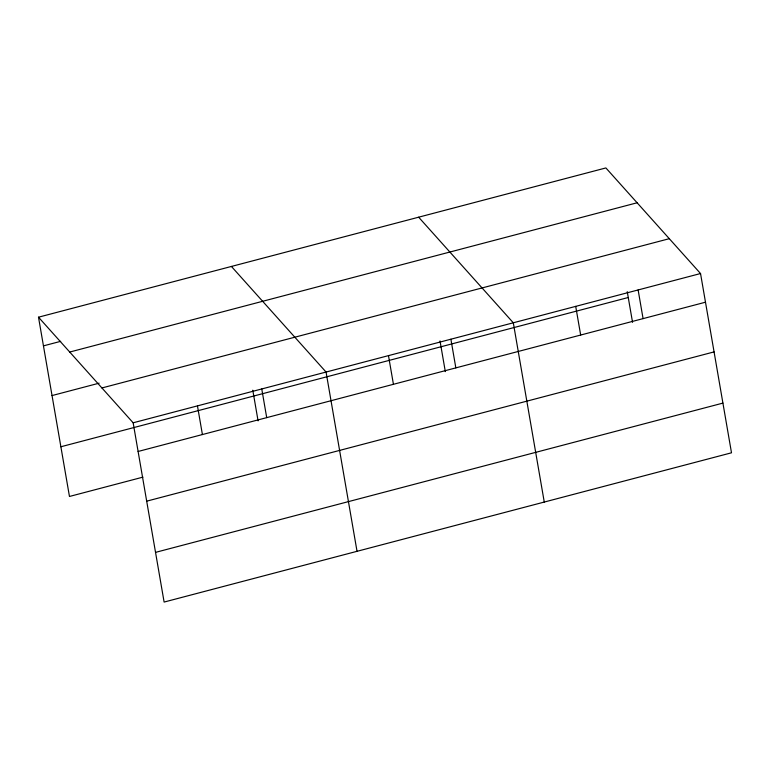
<?xml version="1.0" encoding="UTF-8"?>
<svg xmlns="http://www.w3.org/2000/svg" width="770" height="770" viewBox="0 0 770 770"><rect width="100%" height="100%" fill="white"/><g stroke="black" fill="none" stroke-linecap="round" stroke-linejoin="round"><path stroke-width="1.16" d="M38.5 317.202L605.884 167.937L700.536 273.533L731.5 452.798L164.116 602.063L133.152 422.797L38.5 317.202L69.464 496.467L142.951 477.131M43.447 345.865L60.676 341.341M69.733 352.044L637.117 202.78M52.033 395.568L99.118 383.181M101.919 387.955L669.303 238.69M133.152 422.797L700.536 273.533M60.878 446.764L628.262 297.499M138.109 451.47L705.484 302.206M146.695 501.164L714.069 351.9M155.54 552.369L722.915 403.105M418.649 217.198L513.301 322.794L544.265 502.059M231.414 266.449L326.066 372.054L357.03 551.31M638.128 289.953L643.075 318.616M627.252 291.686L632.555 322.351M575.71 306.373L580.667 335.037M450.893 339.214L455.84 367.877M440.017 340.946L445.32 371.612M388.475 355.634L393.432 384.297M261.762 388.966L266.709 417.629M252.781 390.197L258.085 420.863M197.457 405.886L202.414 434.55"/></g></svg>
